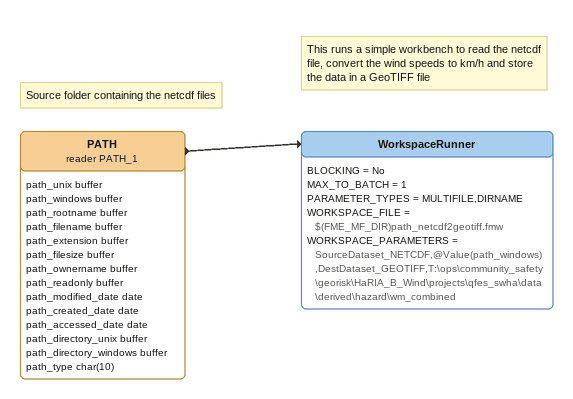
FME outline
Note: Source folder containing the netcdf files
PATH (reader PATH_1)
    attributes: path_unix buffer, path_windows buffer, path_rootname buffer, path_filename buffer, path_extension buffer, path_filesize buffer, path_ownername buffer, path_readonly buffer, path_modified_date date, path_created_date date, path_accessed_date date, path_directory_unix buffer, path_directory_windows buffer, path_type char(10)
    -> WorkspaceRunner
Note: This runs a simple workbench to read the netcdf file, convert the wind speeds to km/h and store the data in a GeoTIFF file
WorkspaceRunner
    BLOCKING = No
    MAX_TO_BATCH = 1
    PARAMETER_TYPES = MULTIFILE,DIRNAME
    WORKSPACE_FILE = $(FME_MF_DIR)path_netcdf2geotiff.fmw
    WORKSPACE_PARAMETERS = SourceDataset_NETCDF,@Value(path_windows),DestDataset_GEOTIFF,T:\ops\community_safety\georisk\HaRIA_B_Wind\projects\qfes_swha\data\derived\hazard\wm_combined
